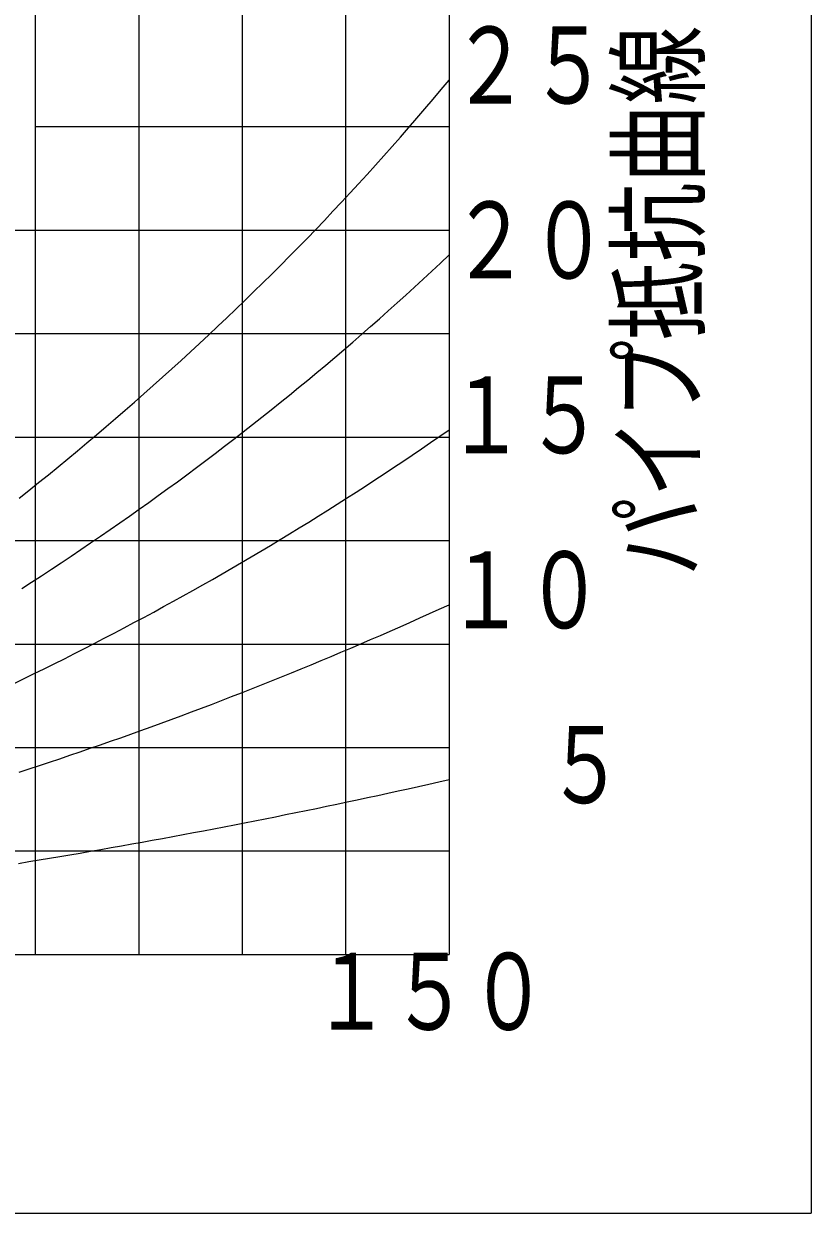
# Model space of a CAD drawing. Units: millimetres on the paper. Extents: x -305 to 305, y -152 to 152.
# Drawn here: x -217.11 to -187.49, y -74.48 to -29.75 of the extents above; entities that cross this region are included whole.
import ezdxf
from ezdxf.enums import TextEntityAlignment as Align

# ---------------------------------------------------------------- set-up
doc = ezdxf.new("R2010")
doc.units = ezdxf.units.MM
doc.layers.add('0-0_PV', color=7, linetype='Continuous', lineweight=9)
doc.styles.add('ＭＳ ゴシック', font='')
doc.styles.get('ＭＳ ゴシック').set_extended_font_data('MS Gothic')

msp = doc.modelspace()

# ---------------------------------------------------------------- linework, layer by layer
at = {"layer": '0-0_PV'}
for p, q in [((-187.492, 4.467), (-187.492, -74.479)), ((-205.006, -6.371), (-205.006, -64.749)), ((-201.114, -6.371), (-201.114, -64.749)), ((-216.681, -18.047), (-216.681, -64.749)), ((-212.789, -18.047), (-212.789, -64.749)), ((-208.898, -18.047), (-208.898, -64.749)), ((-216.681, -33.614), (-201.114, -33.614)), ((-259.492, -37.506), (-201.114, -37.506)), ((-259.492, -41.398), (-201.114, -41.398)), ((-259.492, -45.29), (-201.114, -45.29)), ((-259.492, -49.182), (-201.114, -49.182)), ((-259.492, -53.074), (-201.114, -53.074)), ((-259.492, -56.965), (-201.114, -56.965)), ((-259.492, -60.857), (-201.114, -60.857)), ((-273.114, -74.479), (-187.492, -74.479))]:
    msp.add_line(p, q, dxfattribs=at)
for points in [[(-259.492, -6.371), (-259.492, -64.749), (-201.114, -64.749)], [(-205.158, -36.457), (-204.837, -36.112), (-204.518, -35.766), (-204.2, -35.419), (-203.884, -35.069), (-203.57, -34.719), (-203.257, -34.367), (-202.946, -34.013), (-202.637, -33.658), (-202.329, -33.302), (-202.023, -32.944), (-201.718, -32.585), (-201.415, -32.225), (-201.114, -31.863)], [(-217.288, -47.593), (-216.92, -47.299), (-216.553, -47.004), (-216.187, -46.708), (-215.822, -46.41), (-215.459, -46.11), (-215.096, -45.81), (-214.735, -45.508), (-214.375, -45.204), (-214.016, -44.899), (-213.659, -44.593), (-213.302, -44.285), (-212.947, -43.976), (-212.594, -43.665), (-212.241, -43.353), (-211.89, -43.039), (-211.54, -42.724), (-211.192, -42.407), (-210.844, -42.089), (-210.499, -41.769), (-210.154, -41.448), (-209.811, -41.126), (-209.469, -40.802), (-209.129, -40.477), (-208.79, -40.15), (-208.452, -39.822), (-208.116, -39.492), (-207.781, -39.161), (-207.448, -38.828), (-207.116, -38.494), (-206.786, -38.158), (-206.457, -37.821), (-206.13, -37.482), (-205.804, -37.142), (-205.48, -36.8), (-205.158, -36.457)], [(-205.408, -42.295), (-205.07, -42.007), (-204.734, -41.718), (-204.398, -41.427), (-204.064, -41.135), (-203.731, -40.841), (-203.399, -40.546), (-203.069, -40.249), (-202.74, -39.951), (-202.412, -39.651), (-202.086, -39.351), (-201.76, -39.048), (-201.436, -38.745), (-201.114, -38.44)], [(-217.19, -50.986), (-216.817, -50.746), (-216.445, -50.504), (-216.073, -50.261), (-215.703, -50.016), (-215.333, -49.77), (-214.964, -49.523), (-214.597, -49.274), (-214.23, -49.024), (-213.864, -48.772), (-213.5, -48.519), (-213.136, -48.264), (-212.773, -48.008), (-212.412, -47.75), (-212.051, -47.491), (-211.692, -47.231), (-211.333, -46.969), (-210.976, -46.705), (-210.619, -46.441), (-210.264, -46.174), (-209.91, -45.907), (-209.557, -45.638), (-209.205, -45.367), (-208.854, -45.095), (-208.504, -44.822), (-208.155, -44.547), (-207.808, -44.27), (-207.461, -43.993), (-207.116, -43.713), (-206.772, -43.433), (-206.429, -43.151), (-206.088, -42.867), (-205.747, -42.582), (-205.408, -42.295)], [(-205.678, -48.043), (-205.322, -47.818), (-204.967, -47.592), (-204.612, -47.364), (-204.259, -47.135), (-203.906, -46.905), (-203.554, -46.674), (-203.203, -46.441), (-202.852, -46.207), (-202.503, -45.971), (-202.154, -45.735), (-201.807, -45.497), (-201.46, -45.258), (-201.114, -45.017), (-201.114, -45.017)], [(-217.475, -54.555), (-217.096, -54.372), (-216.717, -54.187), (-216.339, -54.001), (-215.962, -53.814), (-215.585, -53.626), (-215.209, -53.436), (-214.833, -53.245), (-214.459, -53.052), (-214.084, -52.858), (-213.711, -52.663), (-213.338, -52.467), (-212.966, -52.269), (-212.595, -52.071), (-212.224, -51.87), (-211.854, -51.669), (-211.485, -51.466), (-211.116, -51.262), (-210.748, -51.056), (-210.381, -50.85), (-210.015, -50.642), (-209.649, -50.432), (-209.285, -50.222), (-208.92, -50.01), (-208.557, -49.796), (-208.194, -49.582), (-207.833, -49.366), (-207.472, -49.149), (-207.111, -48.93), (-206.752, -48.71), (-206.393, -48.489), (-206.035, -48.267), (-205.678, -48.043)], [(-205.925, -53.698), (-205.552, -53.542), (-205.18, -53.386), (-204.808, -53.228), (-204.437, -53.069), (-204.066, -52.909), (-203.695, -52.749), (-203.325, -52.587), (-202.956, -52.424), (-202.586, -52.26), (-202.218, -52.095), (-201.849, -51.93), (-201.482, -51.763), (-201.114, -51.595), (-201.114, -51.595)], [(-217.29, -57.891), (-216.906, -57.766), (-216.522, -57.64), (-216.139, -57.514), (-215.755, -57.386), (-215.373, -57.257), (-214.99, -57.127), (-214.608, -56.996), (-214.226, -56.864), (-213.845, -56.731), (-213.464, -56.596), (-213.084, -56.461), (-212.703, -56.325), (-212.323, -56.188), (-211.944, -56.05), (-211.565, -55.91), (-211.186, -55.77), (-210.808, -55.629), (-210.43, -55.486), (-210.052, -55.343), (-209.675, -55.199), (-209.298, -55.053), (-208.922, -54.907), (-208.546, -54.759), (-208.17, -54.611), (-207.795, -54.461), (-207.42, -54.311), (-207.046, -54.159), (-206.672, -54.006), (-206.298, -53.853), (-205.925, -53.698)], [(-206.106, -59.254), (-205.721, -59.174), (-205.337, -59.094), (-204.952, -59.013), (-204.568, -58.931), (-204.183, -58.849), (-203.799, -58.767), (-203.415, -58.683), (-203.031, -58.6), (-202.648, -58.515), (-202.264, -58.43), (-201.88, -58.345), (-201.497, -58.259), (-201.114, -58.172), (-201.114, -58.172)], [(-217.312, -61.322), (-216.924, -61.258), (-216.536, -61.194), (-216.148, -61.13), (-215.761, -61.065), (-215.373, -60.999), (-214.986, -60.933), (-214.599, -60.867), (-214.212, -60.799), (-213.825, -60.731), (-213.438, -60.663), (-213.051, -60.594), (-212.664, -60.524), (-212.277, -60.454), (-211.891, -60.384), (-211.505, -60.312), (-211.118, -60.24), (-210.732, -60.168), (-210.346, -60.095), (-209.96, -60.021), (-209.574, -59.947), (-209.188, -59.872), (-208.803, -59.797), (-208.417, -59.721), (-208.032, -59.645), (-207.646, -59.568), (-207.261, -59.49), (-206.876, -59.412), (-206.491, -59.333), (-206.106, -59.254)]]:
    msp.add_lwpolyline(points, dxfattribs=at)

# ---------------------------------------------------------------- texts
at = {"layer": '0-0_PV', "style": 'ＭＳ ゴシック', "width": 0.75}
msp.add_text('パイプ抵抗曲線（ｍ）', height=2.889, rotation=90, dxfattribs=at).set_placement((-190.93, -50.512), align=Align.BOTTOM_LEFT)
for s, p in [('２５', (-201.044, -33.614)), ('２０', (-201.044, -40.191)), ('１５', (-201.211, -46.768)), ('１０', (-201.211, -53.346)), ('\u3000５', (-200.419, -59.923)), ('１５０', (-206.27, -68.446))]:
    msp.add_text(s, height=2.889, dxfattribs=at).set_placement(p, align=Align.BOTTOM_LEFT)

doc.saveas('drawing.dxf')
